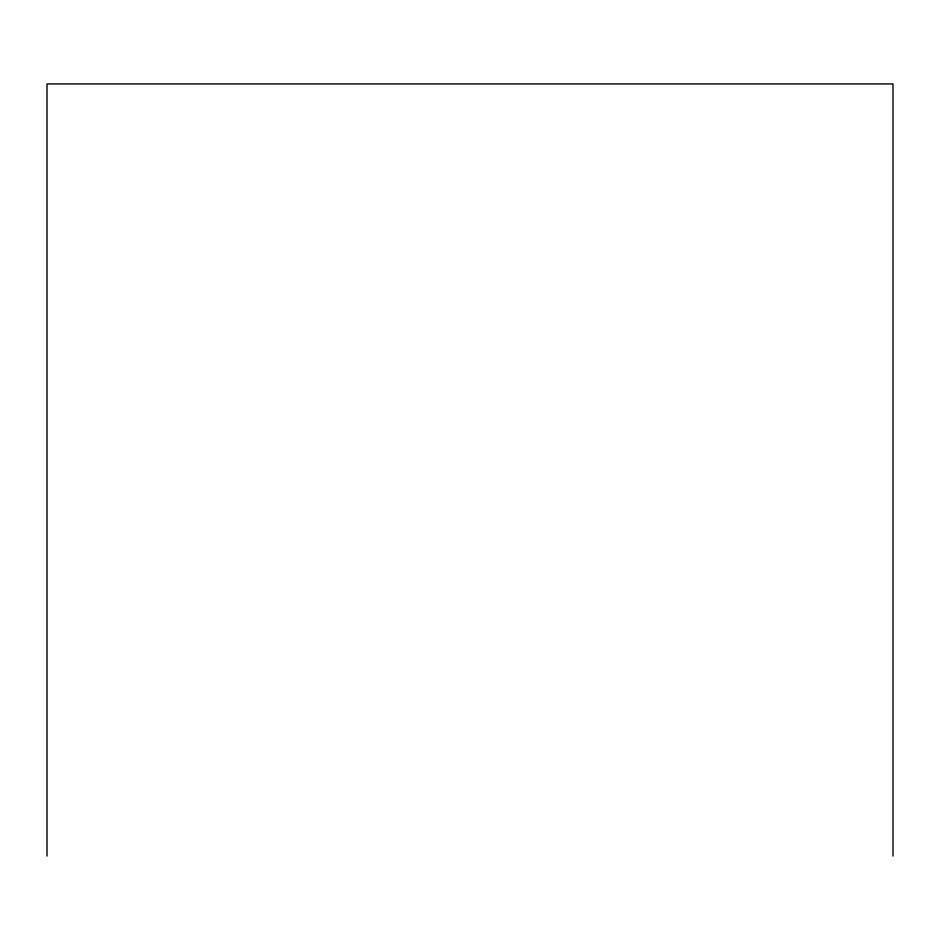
<?xml version="1.0" encoding="UTF-8"?>
<svg xmlns="http://www.w3.org/2000/svg" width="940" height="940" viewBox="0 0 940 940"><rect width="100%" height="100%" fill="white"/><g stroke="black" fill="none" stroke-linecap="round" stroke-linejoin="round"><path stroke-width="1.41" d="M893 856.07L893 83.93L47 83.93L47 856.07"/></g></svg>
